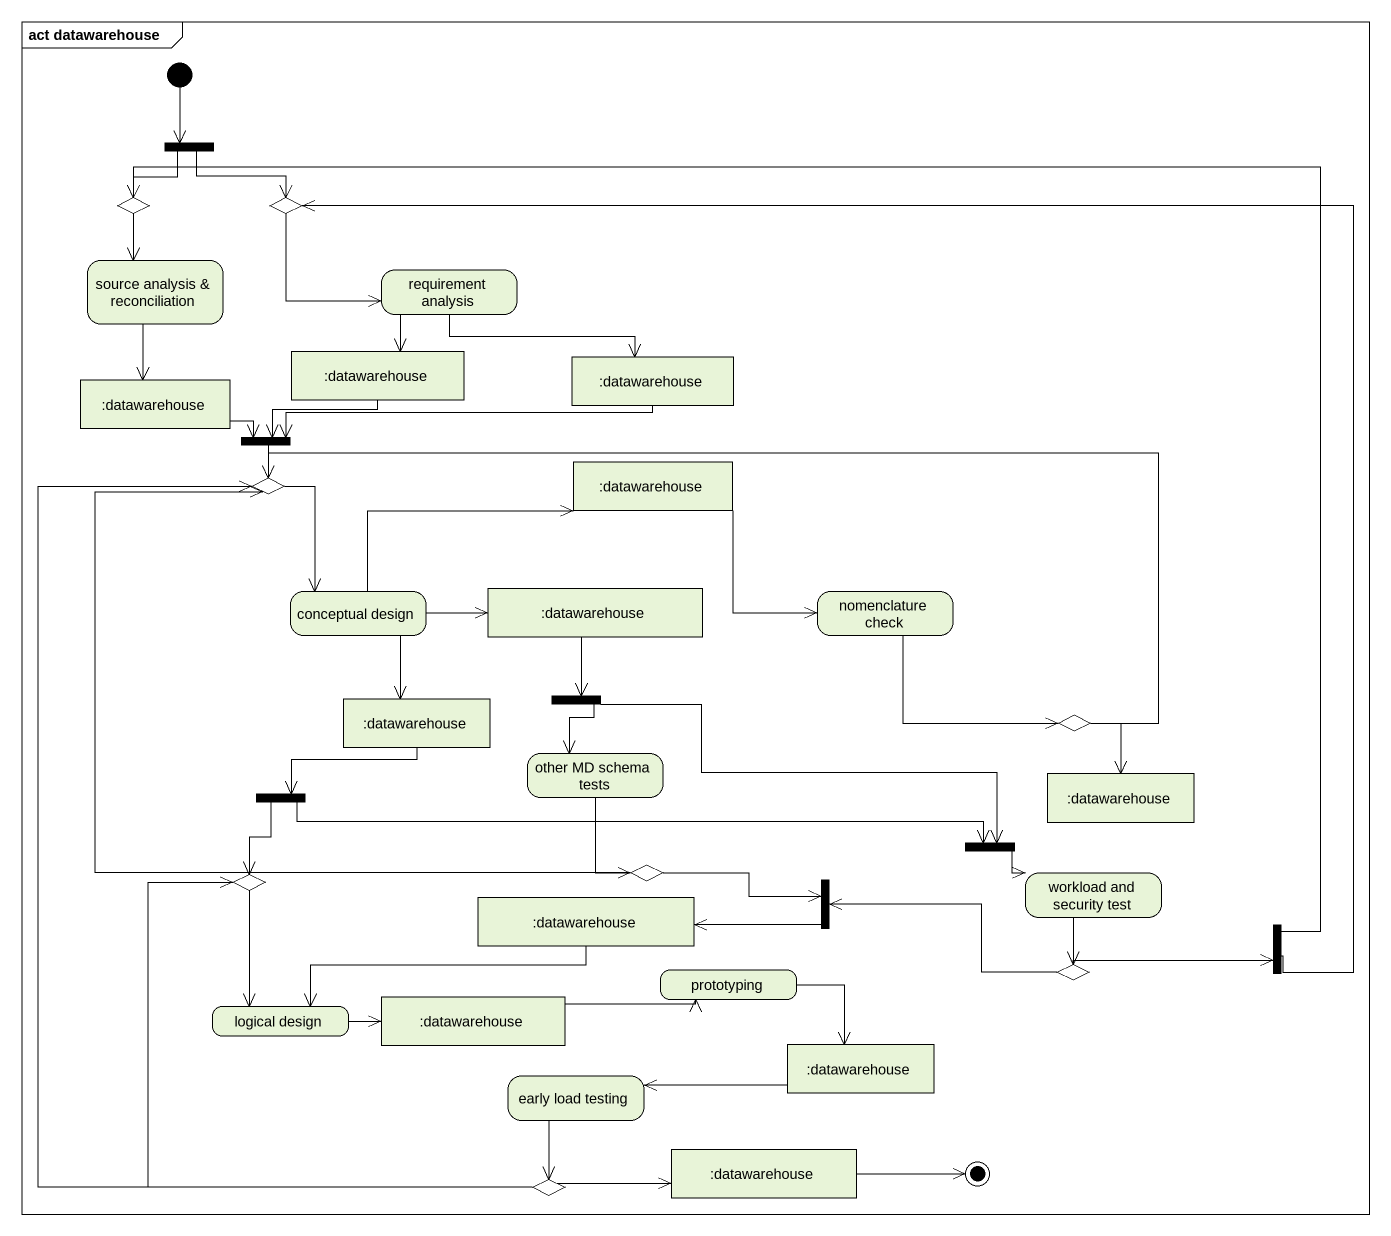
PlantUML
@startuml
mainframe act datawarehouse
hide empty description
state fork1 <<fork>>
state choice1 <<choice>>
state choice2 <<choice>>
state "source analysis & reconciliation" as source_analysis
state "requirement analysis" as requirement_analysis
state ":datawarehouse" as datawarehouse <<object>>
state ":datawarehouse" as datawarehouse_2 <<object>>
state ":datawarehouse" as datawarehouse_3 <<object>>
state fork2 <<join>>
state choice3 <<choice>>
state ":datawarehouse" as datawarehouse_4 <<object>>
state "conceptual design" as conceptual_design
state ":datawarehouse" as datawarehouse_5 <<object>>
state "nomenclature check" as nomenclature_check
state ":datawarehouse" as datawarehouse_6 <<object>>
state fork3 <<fork>>
state choice4 <<choice>>
state fork4 <<fork>>
state "other MD schema tests" as other_MD_schema_tests
state ":datawarehouse" as datawarehouse_7 <<object>>
state fork5 <<join>>
state choice5 <<choice>>
state ":datawarehouse" as datawarehouse_8 <<object>>
state choice6 <<choice>>
state fork6 <<join>>
state "workload and security test" as workload_and_security_test
state fork7 <<fork>>
state prototyping
state choice7 <<choice>>
state "logical design" as logical_design
state ":datawarehouse" as datawarehouse_9 <<object>>
state ":datawarehouse" as datawarehouse_10 <<object>>
state "early load testing" as early_load_testing
state ":datawarehouse" as datawarehouse_11 <<object>>
state choice8 <<choice>>
[*] --> fork1
fork1 --> choice1
fork1 --> choice2
choice1 --> source_analysis
choice2 -right-> requirement_analysis
source_analysis --> datawarehouse_3
requirement_analysis --> datawarehouse
requirement_analysis -right-> datawarehouse_2
datawarehouse -left-> fork2
datawarehouse_2 -left-> fork2
datawarehouse_3 -right-> fork2
fork2 --> choice3
choice3 --> conceptual_design
datawarehouse_4 -right-> nomenclature_check
conceptual_design -right-> datawarehouse_4
conceptual_design -right-> datawarehouse_5
conceptual_design --> datawarehouse_6
datawarehouse_5 --> fork3
nomenclature_check -right-> choice4
datawarehouse_6 -left-> fork4
fork3 --> other_MD_schema_tests
fork3 -right-> fork5
choice4 -left-> choice3
choice4 --> datawarehouse_7
fork4 -right-> fork5
fork4 --> choice5
other_MD_schema_tests --> choice6
fork5 -right-> workload_and_security_test
choice5 --> logical_design
datawarehouse_8 -left-> logical_design
choice6 -up-> choice3
choice6 -right-> fork6
fork6 -left-> datawarehouse_8
workload_and_security_test --> choice7
fork7 -up-> choice1
fork7 -up-> choice2
prototyping --> datawarehouse_10
choice7 -left-> fork6
choice7 -right-> fork7
logical_design -right-> datawarehouse_9
datawarehouse_9 -right-> prototyping
datawarehouse_10 -left-> early_load_testing
early_load_testing --> choice8
choice8 -up-> choice3
choice8 -up-> choice5
choice8 -right-> datawarehouse_11
datawarehouse_11 -right-> [*]
@enduml
